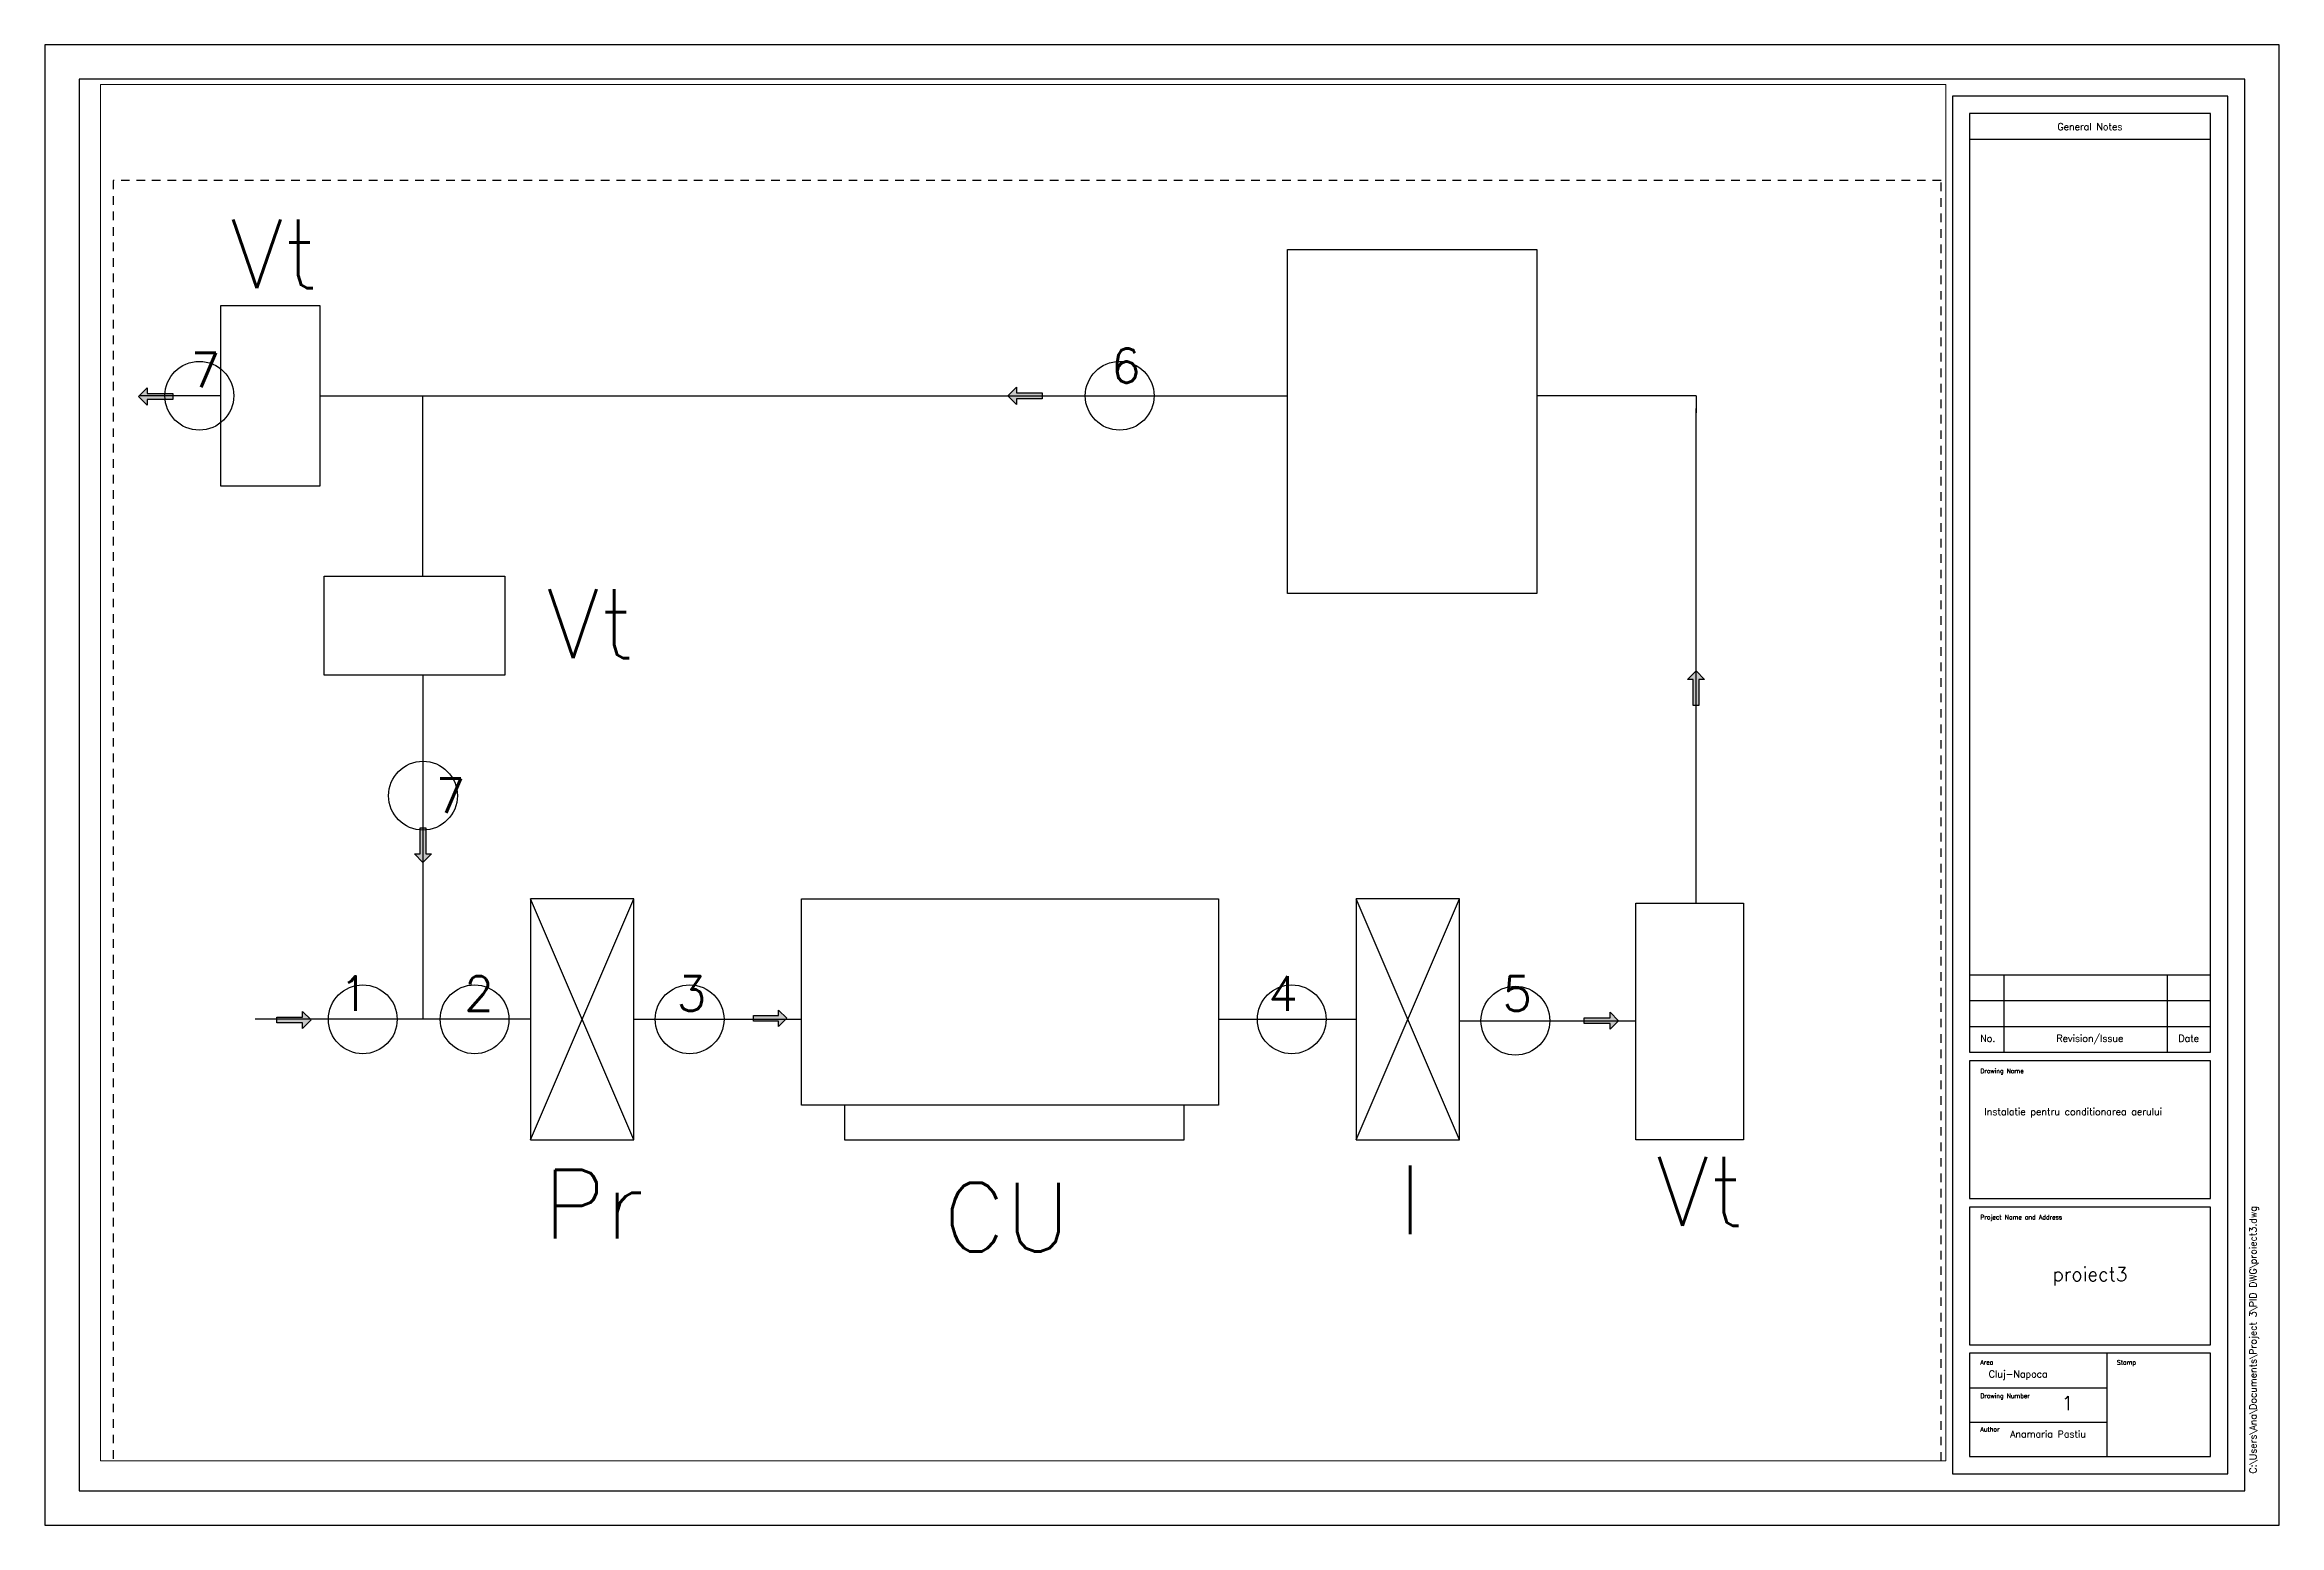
# Paper-space layout 'PID ANSI D Title Block' of a CAD drawing. Header units: inches. Extents: x 0 to 32.5, y 0 to 21.5.
# The model-space entities are those that its viewports show. They can reach past a viewport. Long polylines and large blocks are cut down to what shows.
import ezdxf
from ezdxf.enums import TextEntityAlignment as Align

# ---------------------------------------------------------------- set-up
doc = ezdxf.new("R2010")
doc.units = ezdxf.units.IN
doc.header["$MEASUREMENT"] = 0
doc.header["$PDMODE"] = 33
doc.header["$PDSIZE"] = -4
doc.linetypes.add('HIDDEN2', pattern=[0.1875, 0.125, -0.0625])
doc.layers.add('Annotation', color=7, linetype='Continuous', true_color=0x000000)
doc.layers.add('Equipment', color=250, linetype='Continuous')
doc.layers.add('Title Block', color=7, linetype='Continuous')
doc.layers.add('no plot', color=41, linetype='HIDDEN2', plot=False)
doc.styles.add('Roman', font='romans')
doc.styles.get("Standard").update_dxf_attribs({"font": 'romans.shx', "height": 0.1})

# ---------------------------------------------------------------- blocks, each defined once
blk = doc.blocks.new('PID ANSI D titleblock')
for p, q in [((32.473, 21.518), (0, 21.518)), ((0, 21.518), (0, 0)), ((32.473, 0), (32.473, 21.518)), ((31.973, 21.018), (0.5, 21.018)), ((0.5, 21.018), (0.5, 0.5)), ((31.973, 0.5), (31.973, 21.018)), ((31.723, 20.768), (27.723, 20.768)), ((27.723, 20.768), (27.723, 0.75)), ((31.473, 20.518), (27.973, 20.518)), ((27.973, 20.518), (27.973, 6.875)), ((31.473, 6.875), (31.473, 20.518)), ((31.723, 0.75), (31.723, 20.768)), ((27.973, 20.143), (31.473, 20.143)), ((27.973, 8), (31.473, 8)), ((28.473, 6.875), (28.473, 8)), ((30.848, 6.875), (30.848, 8)), ((27.973, 7.625), (31.473, 7.625)), ((27.973, 7.25), (31.473, 7.25)), ((27.973, 6.875), (31.473, 6.875)), ((31.473, 6.75), (27.973, 6.75)), ((27.973, 6.75), (27.973, 4.75)), ((31.473, 4.75), (31.473, 6.75)), ((27.973, 4.75), (31.473, 4.75)), ((31.473, 4.625), (27.973, 4.625)), ((27.973, 4.625), (27.973, 2.625)), ((31.473, 2.625), (31.473, 4.625)), ((27.973, 2.625), (31.473, 2.625)), ((31.473, 2.5), (27.973, 2.5)), ((27.973, 2.5), (27.973, 1)), ((29.973, 1), (29.973, 2.5)), ((31.473, 1), (31.473, 2.5)), ((27.973, 2), (29.973, 2)), ((27.973, 1.5), (29.973, 1.5)), ((27.973, 1), (31.473, 1)), ((27.723, 0.75), (31.723, 0.75)), ((0.5, 0.5), (31.973, 0.5)), ((0, 0), (32.473, 0))]:
    blk.add_line(p, q)
at = {"style": 'Roman'}
for s, p in [('General Notes', (29.721, 20.326)), ('Revision/Issue', (29.721, 7.078)), ('No.', (28.237, 7.078)), ('Date', (31.157, 7.078))]:
    blk.add_text(s, height=0.1, dxfattribs=at).set_placement(p, align=Align.MIDDLE_CENTER)
for s, p in [('Drawing Name', (28.129, 6.571)), ('Project Name and Address', (28.129, 4.446)), ('Area', (28.129, 2.335)), ('Stamp', (30.113, 2.335)), ('Drawing Number', (28.129, 1.849)), ('Author', (28.129, 1.363))]:
    blk.add_text(s, height=0.065, dxfattribs=at).set_placement(p)
blk = doc.blocks.new('*U2')
for p, q in [((0, 0), (1.5, 3.5)), ((1.5, 0), (0, 3.5))]:
    blk.add_line(p, q)
blk.add_lwpolyline([(0, 0), (1.5, 0), (1.5, 3.5), (0, 3.5)], close=True)
blk = doc.blocks.new('*U9')
h = blk.add_hatch(color=0)
h.set_gradient(color1=(0, 0, 255), rotation=180, tint=1)
h.paths.add_polyline_path([(0, 0), (-0.25, -0.25), (-0.25, -0.085), (-1, -0.085), (-1, 0.085), (-0.25, 0.085), (-0.25, 0.25)])
at = {"color": 0, "linetype": 'Continuous'}
blk.add_lwpolyline([(0, 0), (-0.25, -0.25), (-0.25, -0.085), (-1, -0.085), (-1, 0.085), (-0.25, 0.085), (-0.25, 0.25)], close=True, dxfattribs=at)

msp = doc.modelspace()

# ---------------------------------------------------------------- hatches: boundary and pattern name
at = {"layer": 'Annotation'}
h = msp.add_hatch(color=256, dxfattribs=at)
h.dxf.hatch_style = 1
h.paths.add_polyline_path([(21.875, 7.73), (21.75, 7.855), (21.75, 7.773), (21.375, 7.773), (21.375, 7.73)])

# ---------------------------------------------------------------- linework, layer by layer
for p, q in [((1.562, 16.812), (0.375, 16.812)), ((3, 16.812), (17.062, 16.812)), ((4.5, 14.188), (4.5, 16.812)), ((23, 16.812), (20.688, 16.812)), ((23, 16.812), (23, 16.562)), ((23, 9.438), (23, 16.625)), ((4.5, 12.75), (4.5, 7.75)), ((6.062, 7.75), (2.062, 7.75)), ((7.562, 7.75), (10, 7.75)), ((16.062, 7.75), (18.062, 7.75)), ((19.562, 7.73), (22.125, 7.73))]:
    msp.add_line(p, q)
for points in [[(20.688, 13.938), (17.062, 13.938), (17.062, 18.938), (20.688, 18.938)], [(1.562, 15.5), (1.562, 18.125), (3, 18.125), (3, 15.5)], [(3.062, 14.188), (5.688, 14.188), (5.688, 12.75), (3.062, 12.75)], [(10, 9.5), (16.062, 9.5), (16.062, 6.5), (10, 6.5)], [(22.125, 9.438), (23.688, 9.438), (23.688, 6), (22.125, 6)]]:
    msp.add_lwpolyline(points, close=True)
msp.add_lwpolyline([(10.625, 6.5), (10.625, 6), (15.562, 6), (15.562, 6.5)])
msp.add_point((3.625, 7.75))
for p in [(1.25, 16.812), (14.625, 16.812), (4.5, 11), (5.25, 7.75), (5.25, 7.75), (8.375, 7.75), (17.125, 7.75), (20.375, 7.73)]:
    msp.add_point(p, dxfattribs=at)
at = {"layer": 'no plot'}
msp.add_lwpolyline([(0, 0), (26.562, 0), (26.562, 19.938), (0, 19.938)], close=True, dxfattribs=at)

# ---------------------------------------------------------------- block references
at = {"color": 18, "xscale": 0.5, "yscale": 0.5, "zscale": 0.5}
for p, rotation in [((13, 16.812), 180), ((23, 12.812), 90)]:
    msp.add_blockref('*U9', p, dxfattribs=dict(at, rotation=rotation))
for p in [(6.062, 6), (18.062, 6)]:
    msp.add_blockref('*U2', p)
at = {"color": 18}
for p, xscale, yscale, zscale in [((2.875, 7.74), 0.5, 0.5, 0.5), ((9.787, 7.764), 0.483735319881248, 0.483735319881248, 0.483735319881248), ((21.875, 7.73), 0.5, 0.5, 0.5)]:
    msp.add_blockref('*U9', p, dxfattribs=dict(at, xscale=xscale, yscale=yscale, zscale=zscale))
at = {"layer": 'Annotation', "xscale": 0.5, "yscale": 0.5, "zscale": 0.5, "rotation": 270.0000000000008}
msp.add_blockref('*U9', (4.5, 10.031), dxfattribs=at)
at = {"layer": 'Equipment', "color": 18, "xscale": 0.5, "yscale": 0.5, "zscale": 0.5, "rotation": 180}
msp.add_blockref('*U9', (0.365, 16.802), dxfattribs=at)

# ---------------------------------------------------------------- texts
at = {"layer": 'Annotation', "attachment_point": 1}
for s, width, insert, char_height in [('\\pxqc;Vt', 1.6875, (1.5, 19.375), 1), ('7', 0.625, (1.125, 17.438), 0.5), ('6', 1.4375, (14.5, 17.5), 0.5), ('\\pxqc;Vt', 2.125, (5.875, 14), 1), ('7', 0.6875, (4.688, 11.25), 0.5), ('\\pxqc;1', 0.75, (3.125, 8.375), 0.5), ('\\pxqc;2', 0.875, (4.875, 8.375), 0.5), ('3', 1, (8.188, 8.375), 0.5), ('\\pxqc;4', 1.375, (16.312, 8.375), 0.5), ('5', 0.75, (20.188, 8.375), 0.5), ('Pr', 2.125, (6.25, 5.562), 1), ('\\pxqc;I', 1.8125, (17.938, 5.625), 1), ('\\pxqc;Vt', 2, (22.062, 5.75), 1), ('CU', 4.0625, (12.062, 5.375), 1)]:
    msp.add_mtext_dynamic_manual_height_columns(s, width=width, gutter_width=0.5, heights=[0], dxfattribs=dict(at, insert=insert, char_height=char_height))

psp = doc.layouts.new('PID ANSI D Title Block')

# ---------------------------------------------------------------- block references
at = {"layer": 'Title Block'}
psp.add_blockref('PID ANSI D titleblock', (0, 0), dxfattribs=at)

# ---------------------------------------------------------------- texts
at = {"layer": 'Annotation', "attachment_point": 1}
for s, width, insert, char_height in [('Instalatie pentru conditionarea aerului', 3.1875, (28.188, 6.062), 0.1), ('Cluj-Napoca', 1.5625, (28.25, 2.25), 0.1), ('1', 1.5625, (29.312, 1.875), 0.2), ('Anamaria Pastiu', 1.41069, (28.562, 1.375), 0.1)]:
    psp.add_mtext_dynamic_manual_height_columns(s, width=width, gutter_width=0.5, heights=[0], dxfattribs=dict(at, insert=insert, char_height=char_height))
at = {"layer": 'Title Block', "insert": (32.041, 0.752), "char_height": 0.1, "attachment_point": 1, "rotation": 90}
psp.add_mtext('C:\\\\Users\\\\Ana\\\\Documents\\\\Project 3\\\\PID DWG\\\\proiect3.dwg', dxfattribs=at)
at = {"layer": 'Title Block', "insert": (29.723, 3.75), "char_height": 0.2, "attachment_point": 2}
psp.add_mtext('proiect3', dxfattribs=at)

# ---------------------------------------------------------------- viewports
at = {"layer": '0', "color": 2}
psp.add_viewport(center=(14.219, 10.938), size=(26.812, 20), view_center_point=(13.222, 11.334), view_height=20, dxfattribs=at)

doc.saveas('drawing.dxf')
